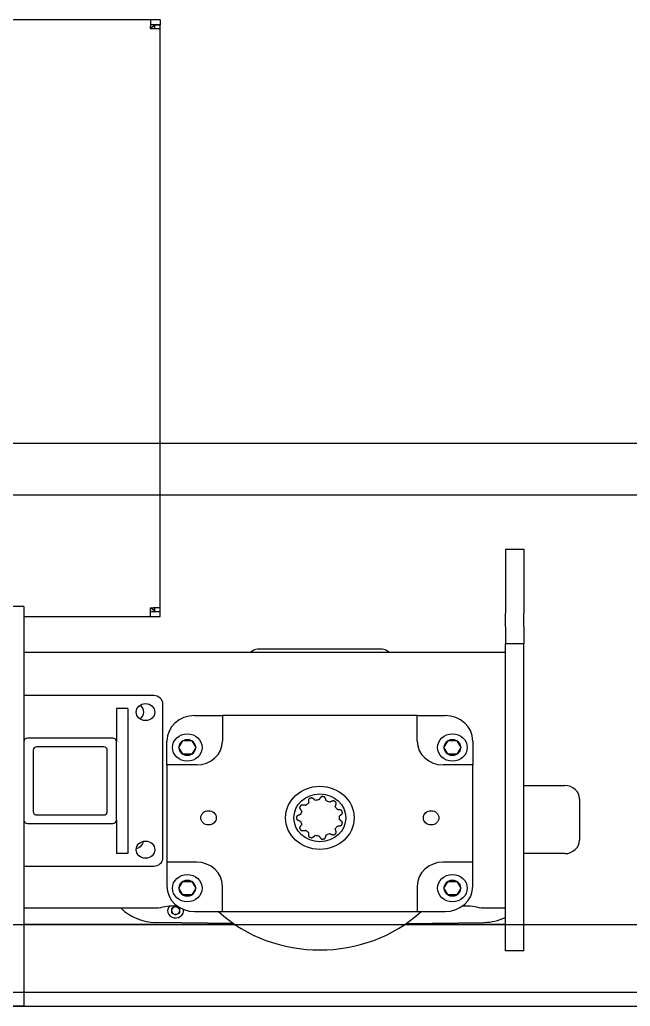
# Model space of a CAD drawing. Extents: x -1201378 to 2367219, y -619313 to 244905.
# Drawn here: x 1547651 to 1548040, y -274877 to -274248 of the extents above; entities that cross this region are included whole.
import ezdxf

# ---------------------------------------------------------------- set-up
doc = ezdxf.new("R2010")
doc.units = 0
doc.header["$LTSCALE"] = 1000
for name, color, linetype in [('A-LIN-V', 9, 'CONTINUOUS'), ('N010122-0000118_', 7, 'CONTINUOUS'), ('N040301-0000177_', 7, 'CONTINUOUS'), ('N040413-0000113_', 7, 'CONTINUOUS'), ('N080101-0000117', 7, 'CONTINUOUS'), ('N080101-0000135', 7, 'CONTINUOUS'), ('N080101-0000141', 7, 'CONTINUOUS'), ('N090101-0000018_', 7, 'CONTINUOUS'), ('N090104-0000007_', 7, 'CONTINUOUS'), ('S-SB', 21, 'CONTINUOUS'), ('主', 7, 'CONTINUOUS'), ('主梁\ue566鏍忔潌', 7, 'CONTINUOUS'), ('取电臂1', 7, 'CONTINUOUS'), ('取电臂2', 7, 'CONTINUOUS'), ('取电臂配件1', 7, 'CONTINUOUS')]:
    doc.layers.add(name, color=color, linetype=linetype)

# ---------------------------------------------------------------- blocks, each defined once
blk = doc.blocks.new('20T')
at = {"layer": 'A-LIN-V', "color": 1}
for p, q in [((1604164.24, -75770.74), (1595746.06, -75770.74)), ((1598139.89, -75803.35), (1604164.24, -75803.35)), ((1592412.45, -76077.28), (1606049.71, -76077.28)), ((1606049.71, -76120.76), (1598690.08, -76120.76)), ((1593925.6, -76129.45), (1606049.71, -76129.45))]:
    blk.add_line(p, q, dxfattribs=at)
at = {"layer": 'N010122-0000118_', "color": 1, "linetype": 'Continuous'}
for p, q in [((1599431.42, -75964.42), (1599431.38, -75964.5)), ((1599431.38, -75964.5), (1599431.42, -75964.58)), ((1599431.42, -75964.42), (1599433.84, -75960.24)), ((1599433.84, -75968.76), (1599431.42, -75964.58)), ((1599433.89, -75960.15), (1599433.84, -75960.24)), ((1599433.98, -75960.15), (1599433.89, -75960.15)), ((1599433.98, -75960.15), (1599438.81, -75960.15)), ((1599438.91, -75960.15), (1599438.81, -75960.15)), ((1599438.96, -75960.24), (1599438.91, -75960.15)), ((1599438.96, -75960.24), (1599441.37, -75964.42)), ((1599441.37, -75964.58), (1599438.96, -75968.76)), ((1599441.42, -75964.5), (1599441.37, -75964.42)), ((1599441.37, -75964.58), (1599441.42, -75964.5)), ((1599586.75, -75964.42), (1599586.7, -75964.5)), ((1599586.7, -75964.5), (1599586.75, -75964.58)), ((1599586.75, -75964.42), (1599589.16, -75960.24)), ((1599589.16, -75968.76), (1599586.75, -75964.58)), ((1599589.21, -75960.15), (1599589.16, -75960.24)), ((1599589.31, -75960.15), (1599589.21, -75960.15)), ((1599589.31, -75960.15), (1599594.14, -75960.15)), ((1599594.23, -75960.15), (1599594.14, -75960.15)), ((1599594.28, -75960.24), (1599594.23, -75960.15)), ((1599594.28, -75960.24), (1599596.69, -75964.42)), ((1599596.69, -75964.58), (1599594.28, -75968.76)), ((1599596.74, -75964.5), (1599596.69, -75964.42)), ((1599596.69, -75964.58), (1599596.74, -75964.5)), ((1599433.84, -75968.76), (1599433.89, -75968.85)), ((1599433.89, -75968.85), (1599433.98, -75968.85)), ((1599438.81, -75968.85), (1599438.91, -75968.85)), ((1599438.91, -75968.85), (1599438.96, -75968.76)), ((1599589.16, -75968.76), (1599589.21, -75968.85)), ((1599589.21, -75968.85), (1599589.31, -75968.85)), ((1599594.14, -75968.85), (1599594.23, -75968.85)), ((1599594.23, -75968.85), (1599594.28, -75968.76)), ((1599431.42, -76054.09), (1599433.84, -76049.91)), ((1599433.89, -76049.83), (1599433.84, -76049.91)), ((1599433.98, -76049.83), (1599433.89, -76049.83)), ((1599433.98, -76049.83), (1599438.81, -76049.83)), ((1599438.91, -76049.83), (1599438.81, -76049.83)), ((1599438.96, -76049.91), (1599438.91, -76049.83)), ((1599438.96, -76049.91), (1599441.37, -76054.09)), ((1599586.75, -76054.09), (1599589.16, -76049.91)), ((1599589.21, -76049.83), (1599589.16, -76049.91)), ((1599589.31, -76049.83), (1599589.21, -76049.83)), ((1599589.31, -76049.83), (1599594.14, -76049.83)), ((1599594.23, -76049.83), (1599594.14, -76049.83)), ((1599594.28, -76049.91), (1599594.23, -76049.83)), ((1599594.28, -76049.91), (1599596.69, -76054.09)), ((1599431.42, -76054.09), (1599431.38, -76054.18)), ((1599431.38, -76054.18), (1599431.42, -76054.26)), ((1599433.84, -76058.44), (1599431.42, -76054.26)), ((1599441.37, -76054.26), (1599438.96, -76058.44)), ((1599441.42, -76054.18), (1599441.37, -76054.09)), ((1599441.37, -76054.26), (1599441.42, -76054.18)), ((1599586.75, -76054.09), (1599586.7, -76054.18)), ((1599586.7, -76054.18), (1599586.75, -76054.26)), ((1599589.16, -76058.44), (1599586.75, -76054.26)), ((1599596.69, -76054.26), (1599594.28, -76058.44)), ((1599596.74, -76054.18), (1599596.69, -76054.09)), ((1599596.69, -76054.26), (1599596.74, -76054.18)), ((1599433.84, -76058.44), (1599433.89, -76058.53)), ((1599433.89, -76058.53), (1599433.98, -76058.53)), ((1599438.81, -76058.53), (1599438.91, -76058.53)), ((1599438.91, -76058.53), (1599438.96, -76058.44)), ((1599589.16, -76058.44), (1599589.21, -76058.53)), ((1599589.21, -76058.53), (1599589.31, -76058.53)), ((1599594.14, -76058.53), (1599594.23, -76058.53)), ((1599594.23, -76058.53), (1599594.28, -76058.44))]:
    blk.add_line(p, q, dxfattribs=at)
for centre in [(1599436.4, -75964.5), (1599591.72, -75964.5), (1599436.4, -76054.18), (1599591.72, -76054.18)]:
    blk.add_circle(centre, 8.7, dxfattribs=at)
for centre, radius, start, end in [((1599436.4, -75964.5), 4.97, 120.96424, 179.03576), ((1599436.4, -75964.5), 4.97, 180.96424, 239.03576), ((1599436.4, -75964.5), 4.97, 60.96424, 119.03576), ((1599436.4, -75964.5), 4.97, 0.96424, 59.03576), ((1599436.4, -75964.5), 4.97, 300.96424, 359.03576), ((1599591.72, -75964.5), 4.97, 120.96424, 179.03576), ((1599591.72, -75964.5), 4.97, 180.96424, 239.03576), ((1599591.72, -75964.5), 4.97, 60.96424, 119.03576), ((1599591.72, -75964.5), 4.97, 0.96424, 59.03576), ((1599591.72, -75964.5), 4.97, 300.96424, 359.03576), ((1599436.4, -75964.5), 4.97, 240.96424, 299.03576), ((1599436.4, -77160.81), 1191.96, 89.88398, 90.11602), ((1599591.72, -75964.5), 4.97, 240.96424, 299.03576), ((1599591.72, -77160.81), 1191.96, 89.88398, 90.11602), ((1599436.4, -76054.18), 4.97, 120.96424, 179.03576), ((1599436.4, -76054.18), 4.97, 60.96424, 119.03576), ((1599436.4, -76054.18), 4.97, 0.96424, 59.03576), ((1599591.72, -76054.18), 4.97, 120.96424, 179.03576), ((1599591.72, -76054.18), 4.97, 60.96424, 119.03576), ((1599591.72, -76054.18), 4.97, 0.96424, 59.03576), ((1599436.4, -76054.18), 4.97, 180.96424, 239.03576), ((1599436.4, -76054.18), 4.97, 300.96424, 359.03576), ((1599591.72, -76054.18), 4.97, 180.96424, 239.03576), ((1599591.72, -76054.18), 4.97, 300.96424, 359.03576), ((1599436.4, -77250.48), 1191.96, 89.88398, 90.11602), ((1599436.4, -76054.18), 4.97, 240.96424, 299.03576), ((1599591.72, -77250.48), 1191.96, 89.88398, 90.11602), ((1599591.72, -76054.18), 4.97, 240.96424, 299.03576)]:
    blk.add_arc(centre, radius, start, end, dxfattribs=at)
at = {"layer": 'N040301-0000177_', "color": 1, "linetype": 'Continuous'}
for p, q in [((1599622.76, -75838.14), (1599622.76, -75878.9)), ((1599622.76, -75838.14), (1599633.63, -75838.14)), ((1599633.63, -75838.14), (1599633.63, -75878.9)), ((1599622.76, -75887.6), (1599622.76, -75878.9)), ((1599633.63, -75887.6), (1599633.63, -75878.9)), ((1599622.76, -75887.6), (1599622.76, -75898.47)), ((1599633.63, -75887.6), (1599633.63, -75898.47)), ((1599622.76, -75909.34), (1599622.76, -75898.47)), ((1599633.63, -75898.47), (1599622.76, -75898.47)), ((1599633.63, -75909.34), (1599633.63, -75898.47)), ((1599622.76, -75914.19), (1599622.76, -75909.34)), ((1599633.63, -76083.26), (1599633.63, -75909.34)), ((1599622.76, -76083.26), (1599622.76, -76056.66)), ((1599622.76, -76094.13), (1599622.76, -76083.26)), ((1599633.63, -76094.13), (1599633.63, -76083.26)), ((1599633.63, -76094.13), (1599622.76, -76094.13))]:
    blk.add_line(p, q, dxfattribs=at)
at = {"layer": 'N040413-0000113_', "color": 1, "linetype": 'Continuous'}
for p, q in [((1599622.76, -75903.9), (1599340.6, -75903.9)), ((1599622.76, -75925.64), (1599622.76, -75914.19)), ((1599622.76, -76045.21), (1599622.76, -75925.64)), ((1599622.76, -76056.66), (1599622.76, -76045.21)), ((1599419.45, -76066.95), (1599340.6, -76066.95)), ((1599430.53, -76065.58), (1599429.82, -76065.58)), ((1599598.3, -76065.58), (1599597.59, -76065.58)), ((1599622.76, -76066.95), (1599608.67, -76066.95))]:
    blk.add_line(p, q, dxfattribs=at)
for centre, radius, start, end in [((1599405.36, -75941.95), 5.49, 307.18058, 52.72879), ((1599405.36, -76023.47), 5.49, 282.32797, 351.1882), ((1599429.2, -76100.68), 35.11, 88.98599, 106.1217), ((1599598.93, -76100.6), 35.03, 73.86058, 91.03173)]:
    blk.add_arc(centre, radius, start, end, dxfattribs=at)
at = {"layer": 'N080101-0000117', "color": 1, "linetype": 'Continuous'}
for p, q in [((1599633.63, -75988.69), (1599657.54, -75988.69)), ((1599666.24, -75997.38), (1599666.24, -76023.47)), ((1599657.54, -76032.17), (1599633.63, -76032.17))]:
    blk.add_line(p, q, dxfattribs=at)
for centre, start, end in [((1599657.54, -75997.38), 360, 90), ((1599657.54, -76023.47), 270, 360)]:
    blk.add_arc(centre, 8.7, start, end, dxfattribs=at)
at = {"layer": 'N080101-0000135', "color": 1, "linetype": 'Continuous'}
for p, q in [((1599414.89, -75500.62), (1598719.72, -75500.62)), ((1599414.89, -75500.62), (1599414.89, -75504.68)), ((1599420.58, -75500.62), (1599414.89, -75500.62)), ((1599420.58, -75500.62), (1599420.58, -75503.88)), ((1599420.58, -75503.88), (1599414.89, -75503.88)), ((1599416.52, -75504.68), (1599414.89, -75506.31)), ((1599414.89, -75506.32), (1599414.89, -75504.68)), ((1599414.89, -75506.32), (1599416.52, -75504.69)), ((1599416.52, -75506.32), (1599414.89, -75506.32)), ((1599420.58, -75506.32), (1599416.52, -75506.32)), ((1599417.32, -75503.89), (1599420.58, -75503.89)), ((1599417.32, -75506.32), (1599417.32, -75503.89)), ((1599420.58, -75506.32), (1599420.58, -75503.89)), ((1599420.58, -75875.38), (1599420.58, -75506.32)), ((1599416.52, -75877.01), (1599414.89, -75875.38)), ((1599414.89, -75875.38), (1599416.52, -75875.38)), ((1599414.89, -75877.01), (1599414.89, -75875.38)), ((1599416.52, -75877.01), (1599414.89, -75875.38)), ((1599414.89, -75881.07), (1599414.89, -75877.01)), ((1599414.89, -75877.81), (1599420.58, -75877.81)), ((1599420.58, -75875.38), (1599416.52, -75875.38)), ((1599417.32, -75877.81), (1599417.32, -75875.38)), ((1599417.32, -75877.81), (1599420.58, -75877.81)), ((1599420.58, -75877.81), (1599420.58, -75875.38)), ((1599420.58, -75881.07), (1599420.58, -75877.81)), ((1599340.6, -75881.07), (1599414.89, -75881.07)), ((1599414.89, -75881.07), (1599420.58, -75881.07))]:
    blk.add_line(p, q, dxfattribs=at)
for points in [[(1599417.31, -75503.88), (1599417.18, -75503.88), (1599417.04, -75503.97), (1599416.78, -75504.27), (1599416.65, -75504.48), (1599416.52, -75504.68)], [(1599416.52, -75504.69), (1599416.73, -75504.55), (1599416.93, -75504.42), (1599417.23, -75504.16), (1599417.32, -75504.02), (1599417.32, -75503.89)], [(1599417.32, -75877.8), (1599417.32, -75877.67), (1599417.23, -75877.54), (1599416.93, -75877.28), (1599416.73, -75877.14), (1599416.52, -75877.01)], [(1599416.52, -75877.01), (1599416.65, -75877.22), (1599416.78, -75877.43), (1599417.04, -75877.73), (1599417.18, -75877.81), (1599417.31, -75877.81)]]:
    blk.add_open_spline(points, degree=3, knots=[0, 0, 0, 0, 0.5, 0.5, 1, 1, 1, 1], dxfattribs=at)
at = {"layer": 'N080101-0000141', "color": 1, "linetype": 'Continuous'}
for p, q in [((1599474.19, -75903.22), (1599473.52, -75903.9)), ((1599487.82, -75901.85), (1599477.51, -75901.85)), ((1599540.3, -75901.85), (1599487.82, -75901.85)), ((1599550.6, -75901.85), (1599540.3, -75901.85)), ((1599554.6, -75903.9), (1599553.92, -75903.22)), ((1599429.57, -76065.77), (1599427.22, -76067.13)), ((1599427.22, -76067.13), (1599427.22, -76069.84)), ((1599431.92, -76067.13), (1599429.57, -76065.77)), ((1599431.92, -76069.84), (1599431.92, -76067.13)), ((1599427.22, -76069.84), (1599429.57, -76071.19)), ((1599429.57, -76071.19), (1599431.92, -76069.84)), ((1599463.42, -76076.66), (1599417.89, -76075.99)), ((1599564.7, -76076.66), (1599610.23, -76075.99))]:
    blk.add_line(p, q, dxfattribs=at)
for centre, radius, start, end in [((1599477.51, -75906.54), 4.69, 90, 135), ((1599550.6, -75906.54), 4.69, 45, 90), ((1599418.3, -76047.83), 28.16, 222.76145, 269.15488), ((1599429.57, -76068.48), 4.69, 145.6871, 180), ((1599429.57, -76068.48), 4.69, 180, 8.56028), ((1599429.57, -76068.48), 2.35, 120, 180), ((1599429.57, -76068.48), 2.35, 180, 240), ((1599429.57, -76068.48), 2.35, 60, 120), ((1599429.57, -76068.48), 2.35, 360, 60), ((1599429.57, -76068.48), 2.35, 300, 360), ((1599429.57, -76068.48), 2.35, 240, 300), ((1599609.81, -76047.83), 28.16, 270.84512, 297.36447)]:
    blk.add_arc(centre, radius, start, end, dxfattribs=at)
at = {"layer": 'N090101-0000018_', "color": 1, "linetype": 'Continuous'}
blk.add_circle((1599514.06, -76009.34), 15.22, dxfattribs=at)
for radius, start, end in [(11.45, 92.54044, 103.8232), (11.45, 59.81317, 71.09592), (11.45, 157.99498, 169.27774), (11.45, 125.26771, 136.55047), (11.45, 27.08589, 38.36865), (11.45, 354.35862, 5.64138), (11.45, 190.72226, 202.00502), (11.45, 321.63135, 332.91411), (11.45, 223.44953, 234.73229), (11.45, 256.1768, 267.45956), (11.45, 288.90408, 300.18683), (84.24, 225.20868, 314.79132)]:
    blk.add_arc((1599514.06, -76009.34), radius, start, end, dxfattribs=at)
for points, knots in [([(1599508.4, -75996.94), (1599508.37, -75996.96), (1599508.3, -75996.99), (1599508.21, -75997.03), (1599508.12, -75997.07), (1599508.03, -75997.12), (1599507.94, -75997.16), (1599507.85, -75997.21), (1599507.72, -75997.27), (1599507.55, -75997.38), (1599507.5, -75997.59), (1599507.47, -75997.74), (1599507.45, -75997.86), (1599507.44, -75997.98), (1599507.42, -75998.09), (1599507.41, -75998.2), (1599507.4, -75998.32), (1599507.39, -75998.42), (1599507.38, -75998.53), (1599507.37, -75998.63), (1599507.37, -75998.74), (1599507.37, -75998.86), (1599507.36, -75999.02), (1599507.37, -75999.2), (1599507.38, -75999.38), (1599507.39, -75999.55), (1599507.41, -75999.71), (1599507.43, -75999.85), (1599507.44, -75999.95), (1599507.45, -75999.99)], [0, 0, 0, 0, 0.030031, 0.057917, 0.085803, 0.113689, 0.141575, 0.169461, 0.197347, 0.264587, 0.333231, 0.367307, 0.400787, 0.433669, 0.465954, 0.497642, 0.528733, 0.559227, 0.589124, 0.618424, 0.647126, 0.675232, 0.72555, 0.777765, 0.827592, 0.87503, 0.920079, 0.96274, 1, 1, 1, 1]), ([(1599511.32, -75998.22), (1599511.29, -75998.18), (1599511.23, -75998.1), (1599511.12, -75997.99), (1599511.01, -75997.87), (1599510.89, -75997.75), (1599510.76, -75997.62), (1599510.63, -75997.51), (1599510.51, -75997.41), (1599510.42, -75997.33), (1599510.33, -75997.27), (1599510.25, -75997.2), (1599510.17, -75997.14), (1599510.08, -75997.07), (1599509.99, -75997.01), (1599509.89, -75996.95), (1599509.8, -75996.88), (1599509.7, -75996.82), (1599509.59, -75996.76), (1599509.45, -75996.66), (1599509.25, -75996.59), (1599509.06, -75996.66), (1599508.94, -75996.71), (1599508.85, -75996.75), (1599508.76, -75996.79), (1599508.66, -75996.82), (1599508.57, -75996.86), (1599508.48, -75996.9), (1599508.43, -75996.93), (1599508.4, -75996.94)], [0, 0, 0, 0, 0.043667, 0.086696, 0.132113, 0.179919, 0.230113, 0.282695, 0.329053, 0.357251, 0.386045, 0.415437, 0.445425, 0.476011, 0.507194, 0.538974, 0.571351, 0.604325, 0.637896, 0.672065, 0.749153, 0.806943, 0.834829, 0.862715, 0.890601, 0.918487, 0.946373, 0.974259, 1, 1, 1, 1]), ([(1599516, -75995.85), (1599515.96, -75995.85), (1599515.9, -75995.84), (1599515.79, -75995.82), (1599515.7, -75995.81), (1599515.6, -75995.8), (1599515.5, -75995.79), (1599515.4, -75995.78), (1599515.26, -75995.76), (1599515.05, -75995.76), (1599514.89, -75995.9), (1599514.79, -75996.02), (1599514.71, -75996.11), (1599514.63, -75996.2), (1599514.56, -75996.29), (1599514.48, -75996.38), (1599514.41, -75996.46), (1599514.35, -75996.55), (1599514.28, -75996.63), (1599514.22, -75996.72), (1599514.16, -75996.8), (1599514.09, -75996.91), (1599514.01, -75997.04), (1599513.91, -75997.19), (1599513.82, -75997.35), (1599513.74, -75997.5), (1599513.67, -75997.64), (1599513.61, -75997.77), (1599513.57, -75997.86), (1599513.55, -75997.9)], [0, 0, 0, 0, 0.030031, 0.057917, 0.085803, 0.113689, 0.141575, 0.169461, 0.197347, 0.264587, 0.333231, 0.367307, 0.400787, 0.433669, 0.465954, 0.497642, 0.528733, 0.559227, 0.589124, 0.618424, 0.647126, 0.675232, 0.72555, 0.777765, 0.827592, 0.87503, 0.920079, 0.96274, 1, 1, 1, 1]), ([(1599517.77, -75998.51), (1599517.76, -75998.46), (1599517.75, -75998.35), (1599517.73, -75998.2), (1599517.7, -75998.04), (1599517.66, -75997.87), (1599517.62, -75997.7), (1599517.57, -75997.53), (1599517.52, -75997.38), (1599517.49, -75997.27), (1599517.45, -75997.17), (1599517.42, -75997.07), (1599517.38, -75996.97), (1599517.34, -75996.87), (1599517.3, -75996.77), (1599517.25, -75996.66), (1599517.21, -75996.56), (1599517.16, -75996.45), (1599517.1, -75996.34), (1599517.04, -75996.19), (1599516.91, -75996.02), (1599516.71, -75995.97), (1599516.58, -75995.95), (1599516.48, -75995.93), (1599516.38, -75995.91), (1599516.29, -75995.89), (1599516.19, -75995.88), (1599516.09, -75995.86), (1599516.03, -75995.85), (1599516, -75995.85)], [0, 0, 0, 0, 0.043667, 0.086696, 0.132113, 0.179919, 0.230113, 0.282695, 0.329053, 0.357251, 0.386045, 0.415437, 0.445425, 0.476011, 0.507194, 0.538974, 0.571351, 0.604325, 0.637896, 0.672065, 0.749153, 0.806943, 0.834829, 0.862715, 0.890601, 0.918487, 0.946373, 0.974259, 1, 1, 1, 1]), ([(1599522.98, -75999.04), (1599522.96, -75999.02), (1599522.9, -75998.97), (1599522.83, -75998.91), (1599522.75, -75998.84), (1599522.67, -75998.78), (1599522.6, -75998.72), (1599522.52, -75998.65), (1599522.41, -75998.56), (1599522.23, -75998.45), (1599522.02, -75998.49), (1599521.87, -75998.53), (1599521.75, -75998.56), (1599521.64, -75998.6), (1599521.53, -75998.63), (1599521.42, -75998.66), (1599521.32, -75998.7), (1599521.22, -75998.74), (1599521.12, -75998.77), (1599521.02, -75998.81), (1599520.92, -75998.85), (1599520.81, -75998.9), (1599520.67, -75998.96), (1599520.5, -75999.04), (1599520.34, -75999.12), (1599520.2, -75999.2), (1599520.06, -75999.29), (1599519.93, -75999.37), (1599519.85, -75999.42), (1599519.82, -75999.44)], [0, 0, 0, 0, 0.030031, 0.057917, 0.085803, 0.113689, 0.141575, 0.169461, 0.197347, 0.264587, 0.333231, 0.367307, 0.400787, 0.433669, 0.465954, 0.497642, 0.528733, 0.559227, 0.589124, 0.618424, 0.647126, 0.675232, 0.72555, 0.777765, 0.827592, 0.87503, 0.920079, 0.96274, 1, 1, 1, 1]), ([(1599523.04, -76002.23), (1599523.06, -76002.19), (1599523.1, -76002.09), (1599523.17, -76001.95), (1599523.23, -76001.8), (1599523.29, -76001.64), (1599523.35, -76001.47), (1599523.4, -76001.3), (1599523.44, -76001.15), (1599523.47, -76001.04), (1599523.49, -76000.94), (1599523.52, -76000.83), (1599523.54, -76000.73), (1599523.56, -76000.62), (1599523.58, -76000.51), (1599523.6, -76000.4), (1599523.62, -76000.29), (1599523.64, -76000.17), (1599523.65, -76000.05), (1599523.67, -75999.88), (1599523.66, -75999.67), (1599523.52, -75999.53), (1599523.42, -75999.44), (1599523.35, -75999.37), (1599523.28, -75999.3), (1599523.2, -75999.23), (1599523.13, -75999.17), (1599523.06, -75999.1), (1599523.01, -75999.06), (1599522.98, -75999.04)], [0, 0, 0, 0, 0.043667, 0.086696, 0.132113, 0.179919, 0.230113, 0.282695, 0.329053, 0.357251, 0.386045, 0.415437, 0.445425, 0.476011, 0.507194, 0.538974, 0.571351, 0.604325, 0.637896, 0.672065, 0.749153, 0.806943, 0.834829, 0.862715, 0.890601, 0.918487, 0.946373, 0.974259, 1, 1, 1, 1]), ([(1599502.59, -76001.97), (1599502.58, -76002), (1599502.54, -76002.06), (1599502.48, -76002.15), (1599502.43, -76002.23), (1599502.38, -76002.32), (1599502.33, -76002.4), (1599502.28, -76002.49), (1599502.2, -76002.61), (1599502.12, -76002.8), (1599502.18, -76003), (1599502.25, -76003.15), (1599502.3, -76003.26), (1599502.35, -76003.36), (1599502.39, -76003.47), (1599502.44, -76003.57), (1599502.49, -76003.67), (1599502.55, -76003.76), (1599502.6, -76003.86), (1599502.65, -76003.95), (1599502.7, -76004.04), (1599502.77, -76004.15), (1599502.85, -76004.28), (1599502.95, -76004.43), (1599503.05, -76004.57), (1599503.15, -76004.71), (1599503.25, -76004.83), (1599503.35, -76004.95), (1599503.41, -76005.02), (1599503.44, -76005.05)], [0, 0, 0, 0, 0.030031, 0.057917, 0.085803, 0.113689, 0.141575, 0.169461, 0.197347, 0.264587, 0.333231, 0.367307, 0.400787, 0.433669, 0.465954, 0.497642, 0.528733, 0.559227, 0.589124, 0.618424, 0.647126, 0.675232, 0.72555, 0.777765, 0.827592, 0.87503, 0.920079, 0.96274, 1, 1, 1, 1]), ([(1599505.75, -76001.47), (1599505.7, -76001.45), (1599505.6, -76001.42), (1599505.45, -76001.38), (1599505.29, -76001.34), (1599505.12, -76001.3), (1599504.95, -76001.27), (1599504.77, -76001.24), (1599504.62, -76001.22), (1599504.5, -76001.21), (1599504.4, -76001.2), (1599504.29, -76001.19), (1599504.19, -76001.18), (1599504.08, -76001.17), (1599503.97, -76001.17), (1599503.85, -76001.17), (1599503.74, -76001.17), (1599503.62, -76001.17), (1599503.5, -76001.17), (1599503.33, -76001.17), (1599503.12, -76001.21), (1599503, -76001.37), (1599502.93, -76001.48), (1599502.87, -76001.56), (1599502.81, -76001.65), (1599502.75, -76001.73), (1599502.7, -76001.81), (1599502.65, -76001.89), (1599502.61, -76001.95), (1599502.59, -76001.97)], [0, 0, 0, 0, 0.043667, 0.086696, 0.132113, 0.179919, 0.230113, 0.282695, 0.329053, 0.357251, 0.386045, 0.415437, 0.445425, 0.476011, 0.507194, 0.538974, 0.571351, 0.604325, 0.637896, 0.672065, 0.749153, 0.806943, 0.834829, 0.862715, 0.890601, 0.918487, 0.946373, 0.974259, 1, 1, 1, 1]), ([(1599527.14, -76005.5), (1599527.13, -76005.47), (1599527.11, -76005.4), (1599527.08, -76005.3), (1599527.05, -76005.21), (1599527.01, -76005.11), (1599526.99, -76005.02), (1599526.95, -76004.92), (1599526.91, -76004.79), (1599526.82, -76004.6), (1599526.63, -76004.51), (1599526.47, -76004.47), (1599526.36, -76004.43), (1599526.25, -76004.4), (1599526.14, -76004.37), (1599526.03, -76004.34), (1599525.92, -76004.31), (1599525.81, -76004.29), (1599525.71, -76004.27), (1599525.61, -76004.25), (1599525.51, -76004.23), (1599525.38, -76004.2), (1599525.23, -76004.18), (1599525.05, -76004.16), (1599524.87, -76004.14), (1599524.7, -76004.13), (1599524.54, -76004.12), (1599524.39, -76004.12), (1599524.3, -76004.12), (1599524.25, -76004.13)], [0, 0, 0, 0, 0.030031, 0.057917, 0.085803, 0.113689, 0.141575, 0.169461, 0.197347, 0.264587, 0.333231, 0.367307, 0.400787, 0.433669, 0.465954, 0.497642, 0.528733, 0.559227, 0.589124, 0.618424, 0.647126, 0.675232, 0.72555, 0.777765, 0.827592, 0.87503, 0.920079, 0.96274, 1, 1, 1, 1]), ([(1599525.45, -76008.21), (1599525.5, -76008.19), (1599525.59, -76008.13), (1599525.72, -76008.05), (1599525.85, -76007.95), (1599525.99, -76007.85), (1599526.13, -76007.74), (1599526.26, -76007.63), (1599526.37, -76007.52), (1599526.46, -76007.44), (1599526.54, -76007.37), (1599526.61, -76007.3), (1599526.69, -76007.22), (1599526.77, -76007.14), (1599526.84, -76007.06), (1599526.92, -76006.98), (1599526.99, -76006.89), (1599527.07, -76006.8), (1599527.15, -76006.71), (1599527.26, -76006.58), (1599527.36, -76006.4), (1599527.32, -76006.2), (1599527.29, -76006.07), (1599527.27, -76005.97), (1599527.24, -76005.88), (1599527.21, -76005.78), (1599527.19, -76005.68), (1599527.16, -76005.59), (1599527.14, -76005.53), (1599527.14, -76005.5)], [0, 0, 0, 0, 0.043667, 0.086696, 0.132113, 0.179919, 0.230113, 0.282695, 0.329053, 0.357251, 0.386045, 0.415437, 0.445425, 0.476011, 0.507194, 0.538974, 0.571351, 0.604325, 0.637896, 0.672065, 0.749153, 0.806943, 0.834829, 0.862715, 0.890601, 0.918487, 0.946373, 0.974259, 1, 1, 1, 1]), ([(1599502.81, -76007.21), (1599502.76, -76007.22), (1599502.66, -76007.25), (1599502.51, -76007.3), (1599502.36, -76007.35), (1599502.2, -76007.41), (1599502.03, -76007.48), (1599501.87, -76007.55), (1599501.73, -76007.61), (1599501.62, -76007.67), (1599501.53, -76007.71), (1599501.44, -76007.76), (1599501.34, -76007.81), (1599501.25, -76007.87), (1599501.15, -76007.92), (1599501.06, -76007.98), (1599500.96, -76008.04), (1599500.86, -76008.11), (1599500.76, -76008.18), (1599500.62, -76008.27), (1599500.47, -76008.42), (1599500.45, -76008.62), (1599500.44, -76008.75), (1599500.44, -76008.85), (1599500.44, -76008.95), (1599500.43, -76009.05), (1599500.43, -76009.15), (1599500.43, -76009.24), (1599500.43, -76009.31), (1599500.43, -76009.34)], [0, 0, 0, 0, 0.043667, 0.086696, 0.132113, 0.179919, 0.230113, 0.282695, 0.329053, 0.357251, 0.386045, 0.415437, 0.445425, 0.476011, 0.507194, 0.538974, 0.571351, 0.604325, 0.637896, 0.672065, 0.749153, 0.806943, 0.834829, 0.862715, 0.890601, 0.918487, 0.946373, 0.974259, 1, 1, 1, 1]), ([(1599500.43, -76009.34), (1599500.43, -76009.38), (1599500.43, -76009.44), (1599500.43, -76009.55), (1599500.43, -76009.65), (1599500.44, -76009.75), (1599500.44, -76009.84), (1599500.45, -76009.94), (1599500.45, -76010.09), (1599500.48, -76010.29), (1599500.64, -76010.43), (1599500.78, -76010.51), (1599500.87, -76010.58), (1599500.97, -76010.64), (1599501.07, -76010.71), (1599501.17, -76010.76), (1599501.26, -76010.82), (1599501.36, -76010.87), (1599501.45, -76010.92), (1599501.54, -76010.97), (1599501.64, -76011.02), (1599501.75, -76011.08), (1599501.89, -76011.14), (1599502.06, -76011.21), (1599502.22, -76011.28), (1599502.38, -76011.34), (1599502.53, -76011.39), (1599502.68, -76011.43), (1599502.77, -76011.46), (1599502.81, -76011.47)], [0, 0, 0, 0, 0.030031, 0.057917, 0.085803, 0.113689, 0.141575, 0.169461, 0.197347, 0.264587, 0.333231, 0.367307, 0.400787, 0.433669, 0.465954, 0.497642, 0.528733, 0.559227, 0.589124, 0.618424, 0.647126, 0.675232, 0.72555, 0.777765, 0.827592, 0.87503, 0.920079, 0.96274, 1, 1, 1, 1]), ([(1599527.14, -76013.18), (1599527.15, -76013.14), (1599527.16, -76013.08), (1599527.19, -76012.98), (1599527.22, -76012.88), (1599527.24, -76012.79), (1599527.27, -76012.69), (1599527.29, -76012.59), (1599527.33, -76012.46), (1599527.36, -76012.25), (1599527.24, -76012.08), (1599527.14, -76011.96), (1599527.06, -76011.86), (1599526.98, -76011.77), (1599526.91, -76011.69), (1599526.83, -76011.6), (1599526.75, -76011.52), (1599526.68, -76011.45), (1599526.6, -76011.37), (1599526.53, -76011.3), (1599526.45, -76011.23), (1599526.36, -76011.14), (1599526.24, -76011.04), (1599526.1, -76010.92), (1599525.96, -76010.81), (1599525.83, -76010.71), (1599525.7, -76010.62), (1599525.57, -76010.54), (1599525.49, -76010.49), (1599525.45, -76010.46)], [0, 0, 0, 0, 0.030031, 0.057917, 0.085803, 0.113689, 0.141575, 0.169461, 0.197347, 0.264587, 0.333231, 0.367307, 0.400787, 0.433669, 0.465954, 0.497642, 0.528733, 0.559227, 0.589124, 0.618424, 0.647126, 0.675232, 0.72555, 0.777765, 0.827592, 0.87503, 0.920079, 0.96274, 1, 1, 1, 1]), ([(1599503.44, -76013.63), (1599503.41, -76013.67), (1599503.34, -76013.74), (1599503.24, -76013.86), (1599503.14, -76013.99), (1599503.04, -76014.13), (1599502.93, -76014.27), (1599502.83, -76014.42), (1599502.75, -76014.55), (1599502.69, -76014.66), (1599502.64, -76014.74), (1599502.59, -76014.84), (1599502.54, -76014.93), (1599502.49, -76015.03), (1599502.44, -76015.13), (1599502.39, -76015.23), (1599502.34, -76015.33), (1599502.29, -76015.44), (1599502.24, -76015.55), (1599502.17, -76015.7), (1599502.13, -76015.91), (1599502.22, -76016.09), (1599502.29, -76016.2), (1599502.34, -76016.29), (1599502.39, -76016.38), (1599502.44, -76016.46), (1599502.49, -76016.55), (1599502.54, -76016.63), (1599502.58, -76016.68), (1599502.59, -76016.71)], [0, 0, 0, 0, 0.043667, 0.086696, 0.132113, 0.179919, 0.230113, 0.282695, 0.329053, 0.357251, 0.386045, 0.415437, 0.445425, 0.476011, 0.507194, 0.538974, 0.571351, 0.604325, 0.637896, 0.672065, 0.749153, 0.806943, 0.834829, 0.862715, 0.890601, 0.918487, 0.946373, 0.974259, 1, 1, 1, 1]), ([(1599502.59, -76016.71), (1599502.61, -76016.74), (1599502.65, -76016.8), (1599502.71, -76016.88), (1599502.76, -76016.96), (1599502.82, -76017.05), (1599502.87, -76017.13), (1599502.93, -76017.21), (1599503.01, -76017.33), (1599503.15, -76017.48), (1599503.36, -76017.51), (1599503.52, -76017.51), (1599503.64, -76017.51), (1599503.76, -76017.51), (1599503.87, -76017.51), (1599503.98, -76017.51), (1599504.1, -76017.5), (1599504.2, -76017.5), (1599504.31, -76017.49), (1599504.41, -76017.48), (1599504.52, -76017.47), (1599504.64, -76017.46), (1599504.8, -76017.43), (1599504.98, -76017.41), (1599505.15, -76017.37), (1599505.32, -76017.34), (1599505.47, -76017.3), (1599505.62, -76017.26), (1599505.71, -76017.23), (1599505.75, -76017.21)], [0, 0, 0, 0, 0.030031, 0.057917, 0.085803, 0.113689, 0.141575, 0.169461, 0.197347, 0.264587, 0.333231, 0.367307, 0.400787, 0.433669, 0.465954, 0.497642, 0.528733, 0.559227, 0.589124, 0.618424, 0.647126, 0.675232, 0.72555, 0.777765, 0.827592, 0.87503, 0.920079, 0.96274, 1, 1, 1, 1]), ([(1599522.98, -76019.64), (1599523.01, -76019.62), (1599523.06, -76019.57), (1599523.14, -76019.5), (1599523.21, -76019.44), (1599523.29, -76019.37), (1599523.36, -76019.3), (1599523.43, -76019.23), (1599523.54, -76019.14), (1599523.67, -76018.98), (1599523.67, -76018.77), (1599523.65, -76018.61), (1599523.63, -76018.49), (1599523.62, -76018.37), (1599523.6, -76018.26), (1599523.58, -76018.15), (1599523.56, -76018.04), (1599523.54, -76017.93), (1599523.51, -76017.83), (1599523.49, -76017.73), (1599523.47, -76017.63), (1599523.43, -76017.5), (1599523.39, -76017.35), (1599523.34, -76017.18), (1599523.28, -76017.01), (1599523.22, -76016.86), (1599523.16, -76016.71), (1599523.1, -76016.57), (1599523.06, -76016.49), (1599523.04, -76016.45)], [0, 0, 0, 0, 0.030031, 0.057917, 0.085803, 0.113689, 0.141575, 0.169461, 0.197347, 0.264587, 0.333231, 0.367307, 0.400787, 0.433669, 0.465954, 0.497642, 0.528733, 0.559227, 0.589124, 0.618424, 0.647126, 0.675232, 0.72555, 0.777765, 0.827592, 0.87503, 0.920079, 0.96274, 1, 1, 1, 1]), ([(1599524.25, -76014.55), (1599524.3, -76014.55), (1599524.41, -76014.56), (1599524.56, -76014.55), (1599524.73, -76014.55), (1599524.9, -76014.53), (1599525.08, -76014.52), (1599525.25, -76014.49), (1599525.4, -76014.47), (1599525.52, -76014.45), (1599525.62, -76014.43), (1599525.73, -76014.41), (1599525.83, -76014.39), (1599525.94, -76014.36), (1599526.04, -76014.33), (1599526.15, -76014.31), (1599526.26, -76014.27), (1599526.38, -76014.24), (1599526.49, -76014.2), (1599526.66, -76014.16), (1599526.84, -76014.06), (1599526.92, -76013.87), (1599526.96, -76013.74), (1599526.99, -76013.65), (1599527.02, -76013.55), (1599527.05, -76013.46), (1599527.08, -76013.36), (1599527.11, -76013.27), (1599527.13, -76013.21), (1599527.14, -76013.18)], [0, 0, 0, 0, 0.043667, 0.086696, 0.132113, 0.179919, 0.230113, 0.282695, 0.329053, 0.357251, 0.386045, 0.415437, 0.445425, 0.476011, 0.507194, 0.538974, 0.571351, 0.604325, 0.637896, 0.672065, 0.749153, 0.806943, 0.834829, 0.862715, 0.890601, 0.918487, 0.946373, 0.974259, 1, 1, 1, 1]), ([(1599507.45, -76018.69), (1599507.44, -76018.74), (1599507.42, -76018.84), (1599507.4, -76019), (1599507.39, -76019.16), (1599507.37, -76019.33), (1599507.37, -76019.51), (1599507.36, -76019.68), (1599507.37, -76019.83), (1599507.37, -76019.96), (1599507.37, -76020.06), (1599507.38, -76020.16), (1599507.39, -76020.27), (1599507.4, -76020.38), (1599507.41, -76020.49), (1599507.42, -76020.6), (1599507.44, -76020.72), (1599507.45, -76020.83), (1599507.48, -76020.95), (1599507.5, -76021.12), (1599507.57, -76021.32), (1599507.75, -76021.42), (1599507.87, -76021.48), (1599507.96, -76021.52), (1599508.05, -76021.57), (1599508.13, -76021.61), (1599508.22, -76021.66), (1599508.31, -76021.7), (1599508.37, -76021.72), (1599508.4, -76021.74)], [0, 0, 0, 0, 0.043667, 0.086696, 0.132113, 0.179919, 0.230113, 0.282695, 0.329053, 0.357251, 0.386045, 0.415437, 0.445425, 0.476011, 0.507194, 0.538974, 0.571351, 0.604325, 0.637896, 0.672065, 0.749153, 0.806943, 0.834829, 0.862715, 0.890601, 0.918487, 0.946373, 0.974259, 1, 1, 1, 1]), ([(1599508.4, -76021.74), (1599508.43, -76021.75), (1599508.49, -76021.78), (1599508.59, -76021.82), (1599508.68, -76021.86), (1599508.77, -76021.9), (1599508.86, -76021.94), (1599508.95, -76021.97), (1599509.09, -76022.03), (1599509.28, -76022.09), (1599509.48, -76022), (1599509.61, -76021.91), (1599509.71, -76021.85), (1599509.81, -76021.78), (1599509.91, -76021.72), (1599510, -76021.66), (1599510.09, -76021.59), (1599510.18, -76021.53), (1599510.26, -76021.47), (1599510.35, -76021.4), (1599510.43, -76021.34), (1599510.53, -76021.26), (1599510.64, -76021.16), (1599510.78, -76021.04), (1599510.91, -76020.91), (1599511.03, -76020.79), (1599511.14, -76020.68), (1599511.24, -76020.56), (1599511.3, -76020.49), (1599511.32, -76020.46)], [0, 0, 0, 0, 0.030031, 0.057917, 0.085803, 0.113689, 0.141575, 0.169461, 0.197347, 0.264587, 0.333231, 0.367307, 0.400787, 0.433669, 0.465954, 0.497642, 0.528733, 0.559227, 0.589124, 0.618424, 0.647126, 0.675232, 0.72555, 0.777765, 0.827592, 0.87503, 0.920079, 0.96274, 1, 1, 1, 1]), ([(1599513.55, -76020.78), (1599513.57, -76020.82), (1599513.61, -76020.92), (1599513.68, -76021.06), (1599513.75, -76021.21), (1599513.84, -76021.36), (1599513.93, -76021.51), (1599514.02, -76021.66), (1599514.1, -76021.79), (1599514.17, -76021.89), (1599514.23, -76021.97), (1599514.29, -76022.06), (1599514.36, -76022.14), (1599514.43, -76022.23), (1599514.49, -76022.32), (1599514.57, -76022.4), (1599514.64, -76022.49), (1599514.72, -76022.58), (1599514.8, -76022.67), (1599514.91, -76022.8), (1599515.08, -76022.93), (1599515.28, -76022.91), (1599515.41, -76022.9), (1599515.51, -76022.89), (1599515.61, -76022.88), (1599515.71, -76022.87), (1599515.81, -76022.85), (1599515.91, -76022.84), (1599515.97, -76022.83), (1599516, -76022.83)], [0, 0, 0, 0, 0.043667, 0.086696, 0.132113, 0.179919, 0.230113, 0.282695, 0.329053, 0.357251, 0.386045, 0.415437, 0.445425, 0.476011, 0.507194, 0.538974, 0.571351, 0.604325, 0.637896, 0.672065, 0.749153, 0.806943, 0.834829, 0.862715, 0.890601, 0.918487, 0.946373, 0.974259, 1, 1, 1, 1]), ([(1599516, -76022.83), (1599516.03, -76022.82), (1599516.1, -76022.81), (1599516.2, -76022.8), (1599516.3, -76022.78), (1599516.4, -76022.76), (1599516.5, -76022.75), (1599516.6, -76022.73), (1599516.74, -76022.71), (1599516.93, -76022.65), (1599517.05, -76022.47), (1599517.11, -76022.32), (1599517.17, -76022.21), (1599517.21, -76022.11), (1599517.26, -76022), (1599517.3, -76021.9), (1599517.35, -76021.79), (1599517.39, -76021.69), (1599517.42, -76021.59), (1599517.46, -76021.49), (1599517.49, -76021.4), (1599517.53, -76021.28), (1599517.58, -76021.13), (1599517.62, -76020.95), (1599517.67, -76020.78), (1599517.7, -76020.61), (1599517.73, -76020.46), (1599517.75, -76020.31), (1599517.76, -76020.21), (1599517.77, -76020.17)], [0, 0, 0, 0, 0.030031, 0.057917, 0.085803, 0.113689, 0.141575, 0.169461, 0.197347, 0.264587, 0.333231, 0.367307, 0.400787, 0.433669, 0.465954, 0.497642, 0.528733, 0.559227, 0.589124, 0.618424, 0.647126, 0.675232, 0.72555, 0.777765, 0.827592, 0.87503, 0.920079, 0.96274, 1, 1, 1, 1]), ([(1599519.82, -76019.24), (1599519.86, -76019.27), (1599519.94, -76019.32), (1599520.08, -76019.41), (1599520.22, -76019.49), (1599520.37, -76019.57), (1599520.53, -76019.65), (1599520.69, -76019.73), (1599520.83, -76019.79), (1599520.94, -76019.84), (1599521.03, -76019.87), (1599521.13, -76019.91), (1599521.23, -76019.95), (1599521.34, -76019.98), (1599521.44, -76020.02), (1599521.55, -76020.06), (1599521.66, -76020.09), (1599521.77, -76020.12), (1599521.89, -76020.15), (1599522.05, -76020.2), (1599522.26, -76020.22), (1599522.43, -76020.1), (1599522.53, -76020.01), (1599522.61, -76019.95), (1599522.69, -76019.89), (1599522.76, -76019.83), (1599522.84, -76019.76), (1599522.91, -76019.7), (1599522.96, -76019.66), (1599522.98, -76019.64)], [0, 0, 0, 0, 0.043667, 0.086696, 0.132113, 0.179919, 0.230113, 0.282695, 0.329053, 0.357251, 0.386045, 0.415437, 0.445425, 0.476011, 0.507194, 0.538974, 0.571351, 0.604325, 0.637896, 0.672065, 0.749153, 0.806943, 0.834829, 0.862715, 0.890601, 0.918487, 0.946373, 0.974259, 1, 1, 1, 1])]:
    blk.add_open_spline(points, degree=3, knots=knots, dxfattribs=at)
at = {"layer": 'N090104-0000007_', "color": 1, "linetype": 'Continuous'}
for p, q in [((1599440.69, -75944.12), (1599456.99, -75944.12)), ((1599456.99, -75944.12), (1599456.99, -75960.42)), ((1599571.13, -75944.12), (1599456.99, -75944.12)), ((1599571.13, -75960.42), (1599571.13, -75944.12)), ((1599571.13, -75944.12), (1599587.43, -75944.12)), ((1599424.38, -75975.64), (1599424.38, -75960.42)), ((1599603.74, -75960.42), (1599603.74, -75975.64)), ((1599424.38, -75975.64), (1599424.38, -76037.6)), ((1599441.77, -75975.64), (1599424.38, -75975.64)), ((1599603.74, -75975.64), (1599586.34, -75975.64)), ((1599603.74, -76037.6), (1599603.74, -75975.64)), ((1599424.38, -76037.6), (1599424.38, -76052.82)), ((1599441.77, -76037.6), (1599424.38, -76037.6)), ((1599603.74, -76037.6), (1599586.34, -76037.6)), ((1599603.74, -76052.82), (1599603.74, -76037.6)), ((1599456.99, -76069.12), (1599456.99, -76052.82)), ((1599571.13, -76052.82), (1599571.13, -76069.12)), ((1599440.69, -76069.12), (1599456.99, -76069.12)), ((1599456.99, -76069.12), (1599571.13, -76069.12)), ((1599571.13, -76069.12), (1599587.43, -76069.12))]:
    blk.add_line(p, q, dxfattribs=at)
for centre, radius in [((1599514.06, -76009.34), 20.11), ((1599448.84, -76009.34), 4.55), ((1599579.28, -76009.34), 4.55)]:
    blk.add_circle(centre, radius, dxfattribs=at)
for centre, radius, start, end in [((1599440.69, -75960.42), 16.3, 90, 180), ((1599587.43, -75960.42), 16.3, 0, 90), ((1599441.77, -75960.42), 15.22, 270, 0), ((1599586.34, -75960.42), 15.22, 180, 270), ((1599441.77, -76052.82), 15.22, 0, 90), ((1599586.34, -76052.82), 15.22, 90, 180), ((1599440.69, -76052.82), 16.3, 180, 270), ((1599587.43, -76052.82), 16.3, 270, 0)]:
    blk.add_arc(centre, radius, start, end, dxfattribs=at)
at = {"layer": '主', "color": 1, "linetype": 'Continuous'}
for p, q in [((1599464.25, -76077.28), (1599340.6, -76077.28)), ((1599622.76, -76077.28), (1599563.87, -76077.28))]:
    blk.add_line(p, q, dxfattribs=at)
at = {"layer": '主梁\ue566鏍忔潌', "color": 1, "linetype": 'Continuous'}
for p, q in [((1599340.6, -76077.28), (1599464.25, -76077.28)), ((1599563.87, -76077.28), (1599622.76, -76077.28))]:
    blk.add_line(p, q, dxfattribs=at)
at = {"layer": '取电臂1', "color": 1, "linetype": 'Continuous'}
for p, q in [((1599416.69, -75931.44), (1599340.6, -75931.44)), ((1599422.13, -76034.71), (1599422.13, -75936.88)), ((1599392.78, -75958.62), (1599342.77, -75958.62)), ((1599340.6, -75960.79), (1599340.6, -76010.79)), ((1599387.34, -75964.05), (1599348.21, -75964.05)), ((1599394.95, -76010.79), (1599394.95, -75960.79)), ((1599346.04, -75966.22), (1599346.04, -76005.36)), ((1599389.52, -76005.36), (1599389.52, -75966.22)), ((1599348.21, -76007.53), (1599387.34, -76007.53)), ((1599342.77, -76012.97), (1599392.78, -76012.97)), ((1599340.6, -76040.14), (1599416.69, -76040.14))]:
    blk.add_line(p, q, dxfattribs=at)
for centre in [(1599411.91, -75941.95), (1599411.91, -76029.63)]:
    blk.add_circle(centre, 5.43, dxfattribs=at)
for centre, radius, start, end in [((1599416.69, -75936.88), 5.43, 0, 90), ((1599342.77, -75960.79), 2.17, 90, 180), ((1599392.78, -75960.79), 2.17, 0, 90), ((1599348.21, -75966.22), 2.17, 90, 180), ((1599387.34, -75966.22), 2.17, 360, 90), ((1599348.21, -76005.36), 2.17, 180, 270), ((1599387.34, -76005.36), 2.17, 270, 360), ((1599342.77, -76010.79), 2.17, 180, 270), ((1599392.78, -76010.79), 2.17, 270, 360), ((1599416.69, -76034.71), 5.43, 270, 0)]:
    blk.add_arc(centre, radius, start, end, dxfattribs=at)
at = {"layer": '取电臂2', "color": 1, "linetype": 'Continuous'}
for p, q in [((1599338.43, -75874.62), (1599288.42, -75874.62)), ((1599340.6, -75874.62), (1599338.43, -75874.62)), ((1599340.6, -75874.62), (1599340.6, -75960.79)), ((1599340.6, -76010.79), (1599340.6, -76129.45)), ((1599338.43, -76129.45), (1599288.42, -76129.45)), ((1599340.6, -76129.45), (1599338.43, -76129.45))]:
    blk.add_line(p, q, dxfattribs=at)
at = {"layer": '取电臂配件1', "color": 1, "linetype": 'Continuous'}
for p, q in [((1599394.95, -75939.6), (1599394.95, -75945.03)), ((1599401.47, -75939.6), (1599394.95, -75939.6)), ((1599401.47, -75939.6), (1599401.47, -75945.03)), ((1599394.95, -75945.03), (1599394.95, -75960.79)), ((1599401.47, -75945.03), (1599401.47, -76026.56)), ((1599394.95, -76010.79), (1599394.95, -76026.56)), ((1599394.95, -76026.56), (1599394.95, -76031.99)), ((1599401.47, -76026.56), (1599401.47, -76031.99)), ((1599401.47, -76031.99), (1599394.95, -76031.99))]:
    blk.add_line(p, q, dxfattribs=at)

msp = doc.modelspace()

# ---------------------------------------------------------------- block references
at = {"layer": 'S-SB', "xscale": 1.087878787878788}
msp.add_blockref('20T', (-192234.95, -198747.18), dxfattribs=at)

doc.saveas('drawing.dxf')
